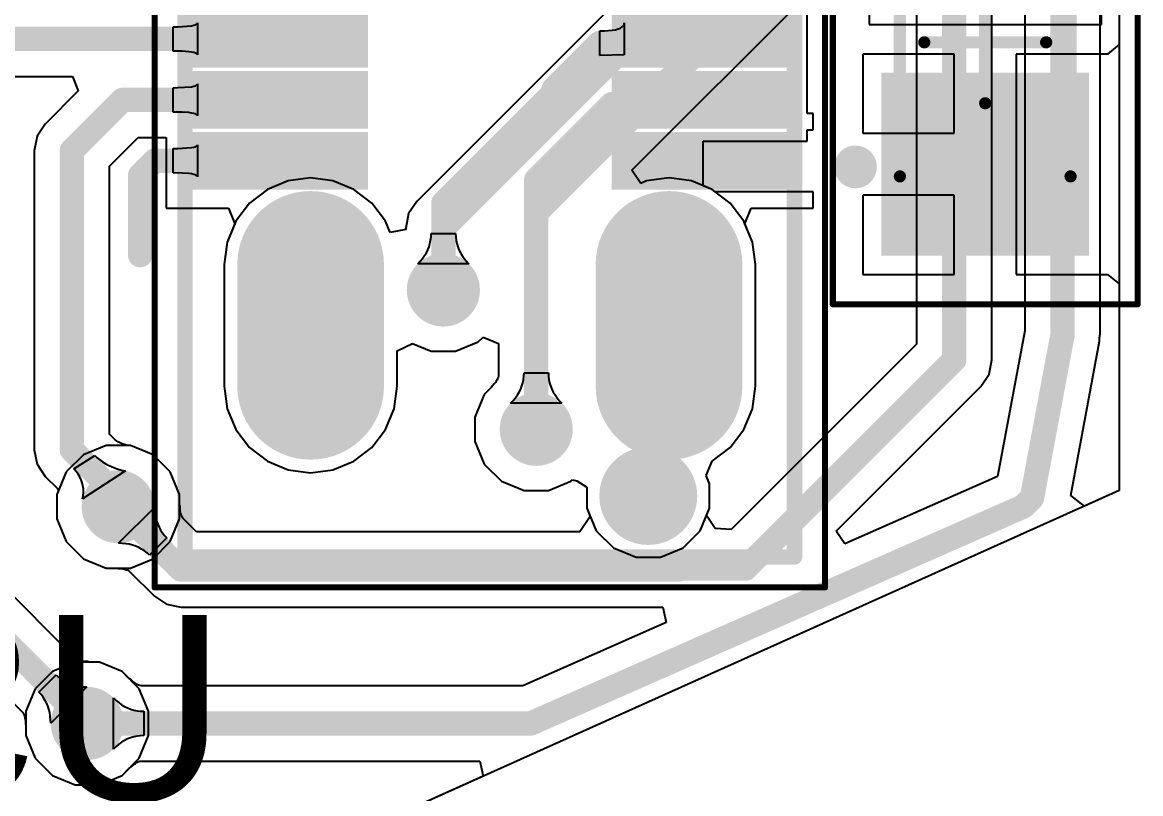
# Model space of a CAD drawing. Header units: millimetres. Extents: x 0 to 168, y 0 to 109.
# Drawn here: x 153.39 to 162.56, y 64.32 to 70.65 of the extents above; entities that cross this region are included whole.
import ezdxf

# ---------------------------------------------------------------- set-up
doc = ezdxf.new("R2010")
doc.units = ezdxf.units.MM
for name, color, linetype in [('BottomLayer', 5, 'Continuous'), ('BottomOverlay', 54, 'Continuous'), ('BottomPaste', 16, 'Continuous'), ('BottomSolder', 6, 'Continuous'), ('Mechanical13', 56, 'Continuous'), ('Mechanical15', 56, 'Continuous'), ('MultiLayer', 9, 'Continuous'), ('PadHoleLayer', 156, 'Continuous'), ('TopLayer', 1, 'Continuous'), ('TopSolder', 216, 'Continuous'), ('ViaHoleLayer', 16, 'Continuous')]:
    doc.layers.add(name, color=color, linetype=linetype)
doc.styles.add('Arial', font='arial.ttf', dxfattribs={"height": 0.2})

# ---------------------------------------------------------------- blocks, each defined once
blk = doc.blocks.new('RES0805_B_12')
at = {"layer": 'BottomLayer'}
for points in [[(-0.35, 0.75), (-0.35, -0.75), (-1.65, -0.75), (-1.65, 0.75)], [(1.65, 0.75), (1.65, -0.75), (0.35, -0.75), (0.35, 0.75)]]:
    blk.add_hatch(color=5, dxfattribs=at).paths.add_polyline_path(points)
at = {"layer": 'BottomPaste'}
for points in [[(-0.35, 0.75), (-0.35, -0.75), (-1.65, -0.75), (-1.65, 0.75)], [(1.65, 0.75), (1.65, -0.75), (0.35, -0.75), (0.35, 0.75)]]:
    blk.add_hatch(color=16, dxfattribs=at).paths.add_polyline_path(points)
at = {"layer": 'BottomSolder'}
for points in [[(-0.2484, 0.8516), (-0.2484, -0.8516), (-1.7516, -0.8516), (-1.7516, 0.8516)], [(1.7516, 0.8516), (1.7516, -0.8516), (0.2484, -0.8516), (0.2484, 0.8516)]]:
    blk.add_hatch(color=6, dxfattribs=at).paths.add_polyline_path(points)
at = {"layer": 'Mechanical13', "const_width": 0.1}
for points in [[(-1.1, -0.7), (-1.1, 0.7)], [(1.1, 0.7), (-1.1, 0.7)], [(1.1, -0.7), (1.1, 0.7)], [(1.1, -0.7), (-1.1, -0.7)]]:
    blk.add_lwpolyline(points, dxfattribs=at)
at = {"layer": 'Mechanical13', "const_width": 0.05}
for points in [[(-1.125, 0.7, 1), (-1.075, 0.7, 1)], [(-1.125, 0.7, 1), (-1.075, 0.7, 1)], [(1.075, 0.7, 1), (1.125, 0.7, 1)], [(1.075, 0.7, 1), (1.125, 0.7, 1)], [(-1.125, -0.7, 1), (-1.075, -0.7, 1)], [(-1.125, -0.7, 1), (-1.075, -0.7, 1)], [(1.075, -0.7, 1), (1.125, -0.7, 1)], [(1.075, -0.7, 1), (1.125, -0.7, 1)]]:
    blk.add_lwpolyline(points, format="xyb", close=True, dxfattribs=at)
at = {"layer": 'Mechanical15'}
for points, const_width in [([(-2.15, -1.25), (-2.15, 1.25)], 0.05), ([(2.15, 1.25), (-2.15, 1.25)], 0.05), ([(2.15, -1.25), (2.15, 1.25)], 0.05), ([(0, -0.5), (0, 0.5)], 0.1), ([(0.5, 0), (-0.5, 0)], 0.1), ([(2.15, -1.25), (-2.15, -1.25)], 0.05)]:
    blk.add_lwpolyline(points, dxfattribs=dict(at, const_width=const_width))
for points, const_width in [([(-2.1625, 1.25, 1), (-2.1375, 1.25, 1)], 0.025), ([(-2.1625, 1.25, 1), (-2.1375, 1.25, 1)], 0.025), ([(2.1375, 1.25, 1), (2.1625, 1.25, 1)], 0.025), ([(2.1375, 1.25, 1), (2.1625, 1.25, 1)], 0.025), ([(-0.025, 0.5, 1), (0.025, 0.5, 1)], 0.05), ([(-0.525, 0, 1), (-0.475, 0, 1)], 0.05), ([(0.475, 0, 1), (0.525, 0, 1)], 0.05), ([(-0.025, -0.5, 1), (0.025, -0.5, 1)], 0.05), ([(-2.1625, -1.25, 1), (-2.1375, -1.25, 1)], 0.025), ([(-2.1625, -1.25, 1), (-2.1375, -1.25, 1)], 0.025), ([(2.1375, -1.25, 1), (2.1625, -1.25, 1)], 0.025), ([(2.1375, -1.25, 1), (2.1625, -1.25, 1)], 0.025)]:
    blk.add_lwpolyline(points, format="xyb", close=True, dxfattribs=dict(at, const_width=const_width))
blk = doc.blocks.new('JAE_DX07S024WJ3R400_B_15')
at = {"layer": 'BottomLayer'}
for points in [[(-2.615, 2.4), (-2.615, 1.1), (-2.885, 1.1), (-2.885, 2.4)], [(-2.115, 2.4), (-2.115, 1.1), (-2.385, 1.1), (-2.385, 2.4)], [(-1.615, 2.4), (-1.615, 1.1), (-1.885, 1.1), (-1.885, 2.4)], [(-2.615, -1.1), (-2.615, -2.4), (-2.885, -2.4), (-2.885, -1.1)], [(-2.115, -1.1), (-2.115, -2.4), (-2.385, -2.4), (-2.385, -1.1)], [(-1.615, -1.1), (-1.615, -2.4), (-1.885, -2.4), (-1.885, -1.1)]]:
    blk.add_hatch(color=5, dxfattribs=at).paths.add_polyline_path(points)
h = blk.add_hatch(color=5, dxfattribs=at)
edge = h.paths.add_edge_path()
edge.add_arc((-4.6, 1.47), 0.5, 90, 270)
edge.add_line((-4.6, 0.97), (-3.6, 0.97))
edge.add_arc((-3.6, 1.47), 0.5, 270, 450)
edge.add_line((-3.6, 1.97), (-4.6, 1.97))
h = blk.add_hatch(color=5, dxfattribs=at)
edge = h.paths.add_edge_path()
edge.add_arc((-5.5, -1.3), 0.3, 0, 360)
h = blk.add_hatch(color=5, dxfattribs=at)
edge = h.paths.add_edge_path()
edge.add_arc((-4.6, -1.47), 0.5, 90, 270)
edge.add_line((-4.6, -1.97), (-3.6, -1.97))
edge.add_arc((-3.6, -1.47), 0.5, 270, 450)
edge.add_line((-3.6, -0.97), (-4.6, -0.97))
at = {"layer": 'BottomPaste'}
for points in [[(-2.615, 2.4), (-2.615, 1.1), (-2.885, 1.1), (-2.885, 2.4)], [(-2.115, 2.4), (-2.115, 1.1), (-2.385, 1.1), (-2.385, 2.4)], [(-1.615, 2.4), (-1.615, 1.1), (-1.885, 1.1), (-1.885, 2.4)], [(-2.615, -1.1), (-2.615, -2.4), (-2.885, -2.4), (-2.885, -1.1)], [(-2.115, -1.1), (-2.115, -2.4), (-2.385, -2.4), (-2.385, -1.1)], [(-1.615, -1.1), (-1.615, -2.4), (-1.885, -2.4), (-1.885, -1.1)]]:
    blk.add_hatch(color=16, dxfattribs=at).paths.add_polyline_path(points)
at = {"layer": 'BottomSolder'}
for points in [[(-2.5134, 2.5016), (-2.5134, 0.9984), (-2.9866, 0.9984), (-2.9866, 2.5016)], [(-2.0134, 2.5016), (-2.0134, 0.9984), (-2.4866, 0.9984), (-2.4866, 2.5016)], [(-1.5134, 2.5016), (-1.5134, 0.9984), (-1.9866, 0.9984), (-1.9866, 2.5016)], [(-2.5134, -0.9984), (-2.5134, -2.5016), (-2.9866, -2.5016), (-2.9866, -0.9984)], [(-2.0134, -0.9984), (-2.0134, -2.5016), (-2.4866, -2.5016), (-2.4866, -0.9984)], [(-1.5134, -0.9984), (-1.5134, -2.5016), (-1.9866, -2.5016), (-1.9866, -0.9984)]]:
    blk.add_hatch(color=6, dxfattribs=at).paths.add_polyline_path(points)
h = blk.add_hatch(color=6, dxfattribs=at)
edge = h.paths.add_edge_path()
edge.add_arc((-4.6, 1.47), 0.6016, 90, 270)
edge.add_line((-4.6, 0.8684), (-3.6, 0.8684))
edge.add_arc((-3.6, 1.47), 0.6016, 270, 450)
edge.add_line((-3.6, 2.0716), (-4.6, 2.0716))
h = blk.add_hatch(color=6, dxfattribs=at)
edge = h.paths.add_edge_path()
edge.add_arc((-5.5, -1.3), 0.4016, 0, 360)
h = blk.add_hatch(color=6, dxfattribs=at)
edge = h.paths.add_edge_path()
edge.add_arc((-4.6, -1.47), 0.6016, 90, 270)
edge.add_line((-4.6, -2.0716), (-3.6, -2.0716))
edge.add_arc((-3.6, -1.47), 0.6016, 270, 450)
edge.add_line((-3.6, -0.8684), (-4.6, -0.8684))
at = {"layer": 'MultiLayer'}
h = blk.add_hatch(color=9, dxfattribs=at)
edge = h.paths.add_edge_path()
edge.add_arc((-4.6, 1.47), 0.5, 90, 270)
edge.add_line((-4.6, 0.97), (-3.6, 0.97))
edge.add_arc((-3.6, 1.47), 0.5, 270, 450)
edge.add_line((-3.6, 1.97), (-4.6, 1.97))
h = blk.add_hatch(color=9, dxfattribs=at)
edge = h.paths.add_edge_path()
edge.add_arc((-5.5, -1.3), 0.3, 0, 360)
h = blk.add_hatch(color=9, dxfattribs=at)
edge = h.paths.add_edge_path()
edge.add_arc((-4.6, -1.47), 0.5, 90, 270)
edge.add_line((-4.6, -1.97), (-3.6, -1.97))
edge.add_arc((-3.6, -1.47), 0.5, 270, 450)
edge.add_line((-3.6, -0.97), (-4.6, -0.97))
at = {"layer": 'PadHoleLayer'}
h = blk.add_hatch(color=156, dxfattribs=at)
edge = h.paths.add_edge_path()
edge.add_arc((-4.35, 1.47), 0.4, 90, 270)
edge.add_line((-4.35, 1.07), (-3.85, 1.07))
edge.add_arc((-3.85, 1.47), 0.4, 270, 450)
edge.add_line((-3.85, 1.87), (-4.35, 1.87))
h = blk.add_hatch(color=156, dxfattribs=at)
edge = h.paths.add_edge_path()
edge.add_arc((-5.5, -1.3), 0.3, 0, 360)
h = blk.add_hatch(color=156, dxfattribs=at)
edge = h.paths.add_edge_path()
edge.add_arc((-4.35, -1.47), 0.4, 90, 270)
edge.add_line((-4.35, -1.87), (-3.85, -1.87))
edge.add_arc((-3.85, -1.47), 0.4, 270, 450)
edge.add_line((-3.85, -1.07), (-4.35, -1.07))
at = {"layer": 'TopLayer'}
h = blk.add_hatch(color=1, dxfattribs=at)
edge = h.paths.add_edge_path()
edge.add_arc((-4.6, 1.47), 0.5, 90, 270)
edge.add_line((-4.6, 0.97), (-3.6, 0.97))
edge.add_arc((-3.6, 1.47), 0.5, 270, 450)
edge.add_line((-3.6, 1.97), (-4.6, 1.97))
h = blk.add_hatch(color=1, dxfattribs=at)
edge = h.paths.add_edge_path()
edge.add_arc((-5.5, -1.3), 0.3, 0, 360)
h = blk.add_hatch(color=1, dxfattribs=at)
edge = h.paths.add_edge_path()
edge.add_arc((-4.6, -1.47), 0.5, 90, 270)
edge.add_line((-4.6, -1.97), (-3.6, -1.97))
edge.add_arc((-3.6, -1.47), 0.5, 270, 450)
edge.add_line((-3.6, -0.97), (-4.6, -0.97))
at = {"layer": 'TopSolder'}
h = blk.add_hatch(color=216, dxfattribs=at)
edge = h.paths.add_edge_path()
edge.add_arc((-4.6, 1.47), 0.6016, 90, 270)
edge.add_line((-4.6, 0.8684), (-3.6, 0.8684))
edge.add_arc((-3.6, 1.47), 0.6016, 270, 450)
edge.add_line((-3.6, 2.0716), (-4.6, 2.0716))
h = blk.add_hatch(color=216, dxfattribs=at)
edge = h.paths.add_edge_path()
edge.add_arc((-5.5, -1.3), 0.4016, 0, 360)
h = blk.add_hatch(color=216, dxfattribs=at)
edge = h.paths.add_edge_path()
edge.add_arc((-4.6, -1.47), 0.6016, 90, 270)
edge.add_line((-4.6, -2.0716), (-3.6, -2.0716))
edge.add_arc((-3.6, -1.47), 0.6016, 270, 450)
edge.add_line((-3.6, -0.8684), (-4.6, -0.8684))
at = {"layer": 'BottomOverlay', "const_width": 0.127}
for points in [[(-6, 2.5), (-3.2, 2.5)], [(-6, 2.5), (-6, -2.5)], [(-6, -2.5), (-3.2, -2.5)]]:
    blk.add_lwpolyline(points, dxfattribs=at)
at = {"layer": 'BottomOverlay'}
for points, const_width in [([(-6.0318, 2.5, 1), (-5.9683, 2.5, 1)], 0.0635), ([(-6.0318, 2.5, 1), (-5.9683, 2.5, 1)], 0.0635), ([(-3.2318, 2.5, 1), (-3.1683, 2.5, 1)], 0.0635), ([(-6.0318, -2.5, 1), (-5.9683, -2.5, 1)], 0.0635), ([(-6.0318, -2.5, 1), (-5.9683, -2.5, 1)], 0.0635), ([(-3.2318, -2.5, 1), (-3.1683, -2.5, 1)], 0.0635), ([(-2.75, -3, 1), (-2.85, -3, 1)], 0.25), ([(-2.9125, -3, 1), (-2.7875, -3, 1)], 0.125), ([(-2.8125, -3, 1), (-2.6875, -3, 1)], 0.125)]:
    blk.add_lwpolyline(points, format="xyb", close=True, dxfattribs=dict(at, const_width=const_width))
at = {"layer": 'Mechanical13', "const_width": 0.127}
for points in [[(-6, 2.5), (-6, -2.5)], [(-6, 2.5), (6, 2.5)], [(-6, -2.5), (6, -2.5)]]:
    blk.add_lwpolyline(points, dxfattribs=at)
at = {"layer": 'Mechanical13'}
for points, const_width in [([(-6.0318, 2.5, 1), (-5.9683, 2.5, 1)], 0.0635), ([(-6.0318, 2.5, 1), (-5.9683, 2.5, 1)], 0.0635), ([(-6.0318, -2.5, 1), (-5.9683, -2.5, 1)], 0.0635), ([(-6.0318, -2.5, 1), (-5.9683, -2.5, 1)], 0.0635), ([(-2.75, -3, 1), (-2.85, -3, 1)], 0.25), ([(-2.9125, -3, 1), (-2.7875, -3, 1)], 0.125), ([(-2.8125, -3, 1), (-2.6875, -3, 1)], 0.125)]:
    blk.add_lwpolyline(points, format="xyb", close=True, dxfattribs=dict(at, const_width=const_width))
at = {"layer": 'Mechanical15', "const_width": 0.05}
for points in [[(-6.25, 2.75), (-6.25, -2.75)], [(-6.25, 2.75), (6.25, 2.75)], [(-6.25, -2.75), (6.25, -2.75)]]:
    blk.add_lwpolyline(points, dxfattribs=at)
at = {"layer": 'Mechanical15', "const_width": 0.025}
for points in [[(-6.2625, 2.75, 1), (-6.2375, 2.75, 1)], [(-6.2625, 2.75, 1), (-6.2375, 2.75, 1)], [(-6.2625, -2.75, 1), (-6.2375, -2.75, 1)], [(-6.2625, -2.75, 1), (-6.2375, -2.75, 1)]]:
    blk.add_lwpolyline(points, format="xyb", close=True, dxfattribs=at)

msp = doc.modelspace()

# ---------------------------------------------------------------- hatches: boundary and pattern name
at = {"layer": 'BottomLayer'}
h = msp.add_hatch(color=5, dxfattribs=at)
edge = h.paths.add_edge_path()
edge.add_arc((156.845, 68.453), 0.3, 0, 360)
h = msp.add_hatch(color=5, dxfattribs=at)
edge = h.paths.add_edge_path()
edge.add_arc((157.607, 67.31), 0.3, 0, 360)
h = msp.add_hatch(color=5, dxfattribs=at)
edge = h.paths.add_edge_path()
edge.add_arc((154.178, 66.675), 0.3, 0, 360)
h = msp.add_hatch(color=5, dxfattribs=at)
edge = h.paths.add_edge_path()
edge.add_arc((153.924, 64.897), 0.3, 0, 360)
at = {"layer": 'TopLayer'}
h = msp.add_hatch(color=1, dxfattribs=at)
edge = h.paths.add_edge_path()
edge.add_arc((156.845, 68.453), 0.3, 0, 360)
h = msp.add_hatch(color=1, dxfattribs=at)
edge = h.paths.add_edge_path()
edge.add_arc((157.607, 67.31), 0.3, 0, 360)
h = msp.add_hatch(color=1, dxfattribs=at)
edge = h.paths.add_edge_path()
edge.add_arc((154.178, 66.675), 0.3, 0, 360)
h = msp.add_hatch(color=1, dxfattribs=at)
edge = h.paths.add_edge_path()
edge.add_arc((153.924, 64.897), 0.3, 0, 360)
at = {"layer": 'ViaHoleLayer'}
h = msp.add_hatch(color=16, dxfattribs=at)
edge = h.paths.add_edge_path()
edge.add_arc((156.845, 68.453), 0.15, 0, 360)
h = msp.add_hatch(color=16, dxfattribs=at)
edge = h.paths.add_edge_path()
edge.add_arc((157.607, 67.31), 0.15, 0, 360)
h = msp.add_hatch(color=16, dxfattribs=at)
edge = h.paths.add_edge_path()
edge.add_arc((154.178, 66.675), 0.15, 0, 360)
h = msp.add_hatch(color=16, dxfattribs=at)
edge = h.paths.add_edge_path()
edge.add_arc((153.924, 64.897), 0.15, 0, 360)

# ---------------------------------------------------------------- linework, layer by layer
at = {"layer": 'BottomLayer'}
for p, q in [((162.3891, 76.0569), (162.3891, 70.466)), ((162.2432, 70.6318), (162.2432, 72.3382)), ((159.8292, 69.902), (159.8292, 71.2039)), ((160.3368, 71.2039), (160.3368, 70.6318)), ((154.821, 70.6335), (154.8271, 70.6389)), ((154.8271, 70.6389), (154.8291, 70.645)), ((154.8291, 70.645), (154.8291, 70.3811)), ((158.327, 70.6322), (158.329, 70.645)), ((158.329, 70.645), (158.329, 70.3811)), ((154.6291, 70.613), (154.6671, 70.6133)), ((154.6291, 70.413), (154.6291, 70.613)), ((154.6671, 70.6133), (154.7791, 70.621)), ((154.7791, 70.621), (154.7971, 70.6245)), ((154.7971, 70.6245), (154.811, 70.6287)), ((154.811, 70.6287), (154.821, 70.6335)), ((158.129, 70.578), (158.167, 70.5787)), ((158.129, 70.378), (158.129, 70.578)), ((158.167, 70.5787), (158.231, 70.584)), ((158.231, 70.584), (158.257, 70.5887)), ((158.257, 70.5887), (158.279, 70.5947)), ((158.279, 70.5947), (158.297, 70.6021)), ((158.297, 70.6021), (158.311, 70.6108)), ((158.311, 70.6108), (158.321, 70.6208)), ((158.321, 70.6208), (158.327, 70.6322)), ((160.3368, 70.6318), (162.2432, 70.6318)), ((162.3891, 70.466), (162.294, 70.389)), ((154.701, 70.4117), (154.6291, 70.413)), ((154.7571, 70.4079), (154.701, 70.4117)), ((154.7791, 70.405), (154.7571, 70.4079)), ((154.7971, 70.4015), (154.7791, 70.405)), ((154.811, 70.3973), (154.7971, 70.4015)), ((154.821, 70.3926), (154.811, 70.3973)), ((154.8271, 70.3871), (154.821, 70.3926)), ((154.8291, 70.3811), (154.8271, 70.3871)), ((158.329, 70.3811), (158.129, 70.378)), ((161.036, 70.389), (160.286, 70.389)), ((160.286, 70.389), (160.286, 69.739)), ((161.036, 69.739), (161.036, 70.389)), ((162.2621, 70.389), (161.544, 70.389)), ((161.544, 70.389), (161.544, 69.485)), ((162.294, 70.389), (162.2621, 70.389)), ((153.0946, 70.2039), (153.8017, 70.2039)), ((153.8017, 70.2039), (153.8503, 70.0865)), ((154.6291, 70.113), (154.6671, 70.1133)), ((154.6291, 69.913), (154.6291, 70.113)), ((154.6671, 70.1133), (154.7791, 70.121)), ((154.7791, 70.121), (154.7971, 70.1245)), ((154.7971, 70.1245), (154.811, 70.1287)), ((154.811, 70.1287), (154.821, 70.1334)), ((154.821, 70.1334), (154.8271, 70.1389)), ((154.8271, 70.1389), (154.8291, 70.1449)), ((154.8291, 70.1449), (154.8291, 69.881)), ((153.8503, 70.0865), (153.5784, 69.8146)), ((154.701, 69.9117), (154.6291, 69.913)), ((154.7571, 69.9079), (154.701, 69.9117)), ((154.7791, 69.905), (154.7571, 69.9079)), ((154.7971, 69.9015), (154.7791, 69.905)), ((153.5784, 69.8146), (153.5114, 69.7143)), ((154.811, 69.8973), (154.7971, 69.9015)), ((154.821, 69.8926), (154.811, 69.8973)), ((154.8271, 69.8871), (154.821, 69.8926)), ((154.8291, 69.881), (154.8271, 69.8871)), ((159.88, 69.902), (159.8292, 69.902)), ((159.88, 69.767), (159.88, 69.902)), ((159.8292, 69.6748), (159.8292, 69.767)), ((159.8292, 69.767), (159.88, 69.767)), ((160.286, 69.739), (161.036, 69.739)), ((153.5114, 69.7143), (153.4879, 69.596)), ((154.1061, 69.468), (154.342, 69.7039)), ((154.342, 69.7039), (154.572, 69.7039)), ((154.572, 69.7039), (154.572, 69.124)), ((154.7971, 69.6245), (154.811, 69.6287)), ((154.811, 69.6287), (154.821, 69.6334)), ((154.821, 69.6334), (154.8271, 69.6389)), ((154.8271, 69.6389), (154.8291, 69.645)), ((154.8291, 69.645), (154.8291, 69.381)), ((158.976, 69.3082), (158.976, 69.6748)), ((158.976, 69.6748), (159.8292, 69.6748)), ((153.4879, 69.596), (153.4879, 67.1425)), ((154.6291, 69.613), (154.6671, 69.6133)), ((154.6291, 69.413), (154.6291, 69.613)), ((154.6671, 69.6133), (154.7791, 69.621)), ((154.7791, 69.621), (154.7971, 69.6245)), ((154.1061, 67.2706), (154.1061, 69.468)), ((161.544, 69.485), (161.544, 68.581)), ((154.701, 69.4117), (154.6291, 69.413)), ((154.7571, 69.4079), (154.701, 69.4117)), ((154.7791, 69.405), (154.7571, 69.4079)), ((154.7971, 69.4015), (154.7791, 69.405)), ((154.811, 69.3973), (154.7971, 69.4015)), ((154.821, 69.3926), (154.811, 69.3973)), ((154.8271, 69.3871), (154.821, 69.3926)), ((154.8291, 69.381), (154.8271, 69.3871)), ((159.0507, 69.2773), (158.976, 69.3082)), ((159.0745, 69.259), (159.0507, 69.2773)), ((159.88, 69.259), (159.0745, 69.259)), ((159.88, 69.124), (159.88, 69.259)), ((161.036, 69.231), (160.286, 69.231)), ((160.286, 69.231), (160.286, 68.581)), ((161.036, 68.581), (161.036, 69.231)), ((154.572, 69.124), (155.0822, 69.124)), ((155.0822, 69.124), (155.1332, 68.997)), ((159.3188, 68.997), (159.3698, 69.124)), ((159.3698, 69.124), (159.88, 69.124)), ((155.1332, 68.997), (155.0709, 68.8466)), ((159.3811, 68.8466), (159.3188, 68.997)), ((156.7439, 68.888), (156.745, 68.9158)), ((156.745, 68.9158), (156.945, 68.9158)), ((156.945, 68.9158), (156.9461, 68.888)), ((155.0709, 68.8466), (155.0467, 68.663)), ((156.7175, 68.7833), (156.7274, 68.8085)), ((156.7274, 68.8085), (156.7351, 68.8343)), ((156.7351, 68.8343), (156.7406, 68.8608)), ((156.7406, 68.8608), (156.7439, 68.888)), ((156.9461, 68.888), (156.9494, 68.8608)), ((156.9494, 68.8608), (156.9549, 68.8343)), ((156.9549, 68.8343), (156.9626, 68.8085)), ((156.9626, 68.8085), (156.9725, 68.7833)), ((159.4053, 68.663), (159.3811, 68.8466)), ((156.6559, 68.6891), (156.6746, 68.7117)), ((156.6746, 68.7117), (156.6911, 68.7349)), ((156.6911, 68.7349), (156.7054, 68.7588)), ((156.7054, 68.7588), (156.7175, 68.7833)), ((156.9725, 68.7833), (156.9846, 68.7588)), ((156.9846, 68.7588), (156.9989, 68.7349)), ((156.9989, 68.7349), (157.0154, 68.7117)), ((157.0154, 68.7117), (157.0341, 68.6891)), ((155.0467, 68.663), (155.0467, 67.663)), ((156.635, 68.6672), (156.6559, 68.6891)), ((157.055, 68.6672), (156.635, 68.6672)), ((157.0341, 68.6891), (157.055, 68.6672)), ((159.4053, 67.663), (159.4053, 68.663)), ((160.286, 68.581), (161.036, 68.581)), ((161.544, 68.581), (162.2621, 68.581)), ((162.2621, 68.581), (162.294, 68.581)), ((162.294, 68.581), (162.3891, 68.504)), ((162.3891, 68.504), (162.3891, 66.807)), ((156.4653, 67.9552), (156.5923, 68.013)), ((156.5923, 68.013), (156.7449, 67.9498)), ((156.9451, 67.9498), (157.13, 68.0264)), ((157.13, 68.0264), (157.1709, 68.0672)), ((157.1709, 68.0672), (157.2979, 68.0146)), ((157.2979, 68.0146), (157.2979, 67.7509)), ((156.4653, 67.663), (156.4653, 67.9552)), ((156.7449, 67.9498), (156.9451, 67.9498)), ((157.2795, 67.7053), (157.2722, 67.695)), ((157.2853, 67.715), (157.2795, 67.7053)), ((157.2899, 67.7242), (157.2853, 67.715)), ((157.2934, 67.7331), (157.2899, 67.7242)), ((157.296, 67.7421), (157.2934, 67.7331)), ((157.2979, 67.7509), (157.296, 67.7421)), ((157.4971, 67.6913), (157.5026, 67.7178)), ((157.5026, 67.7178), (157.5059, 67.745)), ((157.5059, 67.745), (157.507, 67.7728)), ((157.507, 67.7728), (157.707, 67.7728)), ((157.707, 67.7728), (157.7081, 67.745)), ((157.7081, 67.745), (157.7114, 67.7178)), ((157.7114, 67.7178), (157.7169, 67.6913)), ((155.0467, 67.663), (155.0709, 67.4794)), ((156.4411, 67.4794), (156.4653, 67.663)), ((157.2375, 67.6521), (157.1804, 67.595)), ((157.2471, 67.6673), (157.2375, 67.6521)), ((157.263, 67.684), (157.2471, 67.6673)), ((157.2722, 67.695), (157.263, 67.684)), ((157.4531, 67.5919), (157.4674, 67.6158)), ((157.4674, 67.6158), (157.4795, 67.6403)), ((157.4795, 67.6403), (157.4894, 67.6655)), ((157.4894, 67.6655), (157.4971, 67.6913)), ((157.7169, 67.6913), (157.7246, 67.6655)), ((157.7246, 67.6655), (157.7345, 67.6403)), ((157.7345, 67.6403), (157.7466, 67.6158)), ((157.7466, 67.6158), (157.7609, 67.5919)), ((159.3811, 67.4794), (159.4053, 67.663)), ((157.1804, 67.595), (157.1038, 67.4101)), ((157.397, 67.5242), (157.4179, 67.5461)), ((157.817, 67.5242), (157.397, 67.5242)), ((157.4179, 67.5461), (157.4366, 67.5687)), ((157.4366, 67.5687), (157.4531, 67.5919)), ((157.7609, 67.5919), (157.7774, 67.5687)), ((157.7774, 67.5687), (157.7961, 67.5461)), ((157.7961, 67.5461), (157.817, 67.5242)), ((155.0709, 67.4794), (155.1418, 67.3084)), ((156.3702, 67.3084), (156.4411, 67.4794)), ((159.3102, 67.3084), (159.3811, 67.4794)), ((157.1038, 67.4101), (157.1038, 67.2099)), ((154.1529, 67.2238), (154.1061, 67.2706)), ((155.1418, 67.3084), (155.2545, 67.1615)), ((156.2575, 67.1615), (156.3702, 67.3084)), ((159.1975, 67.1615), (159.3102, 67.3084)), ((154.1637, 67.2161), (154.1529, 67.2238)), ((154.1758, 67.2085), (154.1637, 67.2161)), ((154.1891, 67.2013), (154.1758, 67.2085)), ((154.2036, 67.1945), (154.1891, 67.2013)), ((154.2195, 67.1882), (154.2036, 67.1945)), ((154.237, 67.1824), (154.2195, 67.1882)), ((154.2522, 67.1782), (154.237, 67.1824)), ((154.2781, 67.1782), (154.2522, 67.1782)), ((154.463, 67.1016), (154.2781, 67.1782)), ((155.2545, 67.1615), (155.4014, 67.0488)), ((156.1106, 67.0488), (156.2575, 67.1615)), ((157.1038, 67.2099), (157.1804, 67.025)), ((159.0506, 67.0488), (159.1975, 67.1615)), ((153.4879, 67.1425), (153.5114, 67.0242)), ((153.8129, 66.9852), (153.9858, 67.0952)), ((153.9858, 67.0952), (154.0054, 67.0768)), ((154.0054, 67.0768), (154.0262, 67.0597)), ((154.0262, 67.0597), (154.0483, 67.0439)), ((154.6046, 66.96), (154.463, 67.1016)), ((153.5114, 67.0242), (153.5784, 66.9239)), ((153.8322, 66.9641), (153.8129, 66.9852)), ((154.2362, 66.9693), (153.8849, 66.7391)), ((154.0483, 67.0439), (154.0715, 67.0294)), ((154.0715, 67.0294), (154.096, 67.0161)), ((154.096, 67.0161), (154.1216, 67.0042)), ((154.1216, 67.0042), (154.1485, 66.9935)), ((154.1485, 66.9935), (154.1765, 66.9842)), ((154.1765, 66.9842), (154.2058, 66.9761)), ((154.2058, 66.9761), (154.2362, 66.9693)), ((155.4014, 67.0488), (155.5724, 66.9779)), ((155.5724, 66.9779), (155.756, 66.9537)), ((155.756, 66.9537), (155.9396, 66.9779)), ((155.9396, 66.9779), (156.1106, 67.0488)), ((157.1804, 67.025), (157.322, 66.8834)), ((159.0011, 66.931), (159.0497, 67.0484)), ((159.0497, 67.0484), (159.0506, 67.0488)), ((153.5784, 66.9239), (153.6784, 66.8239)), ((153.8488, 66.9423), (153.8322, 66.9641)), ((153.8628, 66.9197), (153.8488, 66.9423)), ((153.874, 66.8962), (153.8628, 66.9197)), ((153.8826, 66.872), (153.874, 66.8962)), ((154.6812, 66.7751), (154.6046, 66.96)), ((157.322, 66.8834), (157.5069, 66.8068)), ((157.7071, 66.8068), (157.892, 66.8834)), ((157.892, 66.8834), (157.9055, 66.8968)), ((157.9055, 66.8968), (157.9402, 66.8868)), ((157.9402, 66.8868), (158.0228, 66.8346)), ((159.0292, 66.8631), (159.0011, 66.931)), ((153.6845, 66.7985), (153.6748, 66.7751)), ((153.6784, 66.8239), (153.6807, 66.8203)), ((153.6807, 66.8203), (153.6824, 66.8167)), ((153.6824, 66.8167), (153.6834, 66.8138)), ((153.6834, 66.8138), (153.6841, 66.8107)), ((153.6841, 66.8107), (153.6846, 66.8067)), ((153.6847, 66.8012), (153.6845, 66.7985)), ((153.6846, 66.8067), (153.6847, 66.8012)), ((153.8884, 66.847), (153.8826, 66.872)), ((153.8916, 66.8212), (153.8884, 66.847)), ((153.8898, 66.7673), (153.892, 66.7947)), ((153.892, 66.7947), (153.8916, 66.8212)), ((162.3891, 66.807), (154.3825, 63.2119)), ((157.5069, 66.8068), (157.7071, 66.8068)), ((158.0228, 66.8346), (158.0228, 66.6629)), ((159.0292, 66.6629), (159.0292, 66.8631)), ((153.6748, 66.7751), (153.6748, 66.5749)), ((153.8849, 66.7391), (153.8898, 66.7673)), ((154.6812, 66.5749), (154.6812, 66.7751)), ((158.0228, 66.6629), (158.0994, 66.478)), ((158.9526, 66.478), (159.0292, 66.6629)), ((153.6748, 66.5749), (153.7514, 66.39)), ((154.6046, 66.39), (154.6812, 66.5749)), ((158.0994, 66.478), (158.241, 66.3364)), ((158.811, 66.3364), (158.9526, 66.478)), ((153.7514, 66.39), (153.893, 66.2484)), ((154.463, 66.2484), (154.6046, 66.39)), ((158.241, 66.3364), (158.4259, 66.2598)), ((158.6261, 66.2598), (158.811, 66.3364)), ((153.8309, 65.4273), (152.9631, 66.295)), ((153.893, 66.2484), (154.0779, 66.1718)), ((154.2781, 66.1718), (154.463, 66.2484)), ((158.4259, 66.2598), (158.6261, 66.2598)), ((154.0779, 66.1718), (154.2781, 66.1718)), ((152.4354, 65.9484), (153.3937, 64.9902)), ((153.8384, 65.4224), (153.8309, 65.4273)), ((153.8466, 65.4179), (153.8384, 65.4224)), ((153.8554, 65.4141), (153.8466, 65.4179)), ((153.8651, 65.4108), (153.8554, 65.4141)), ((153.876, 65.4081), (153.8651, 65.4108)), ((153.8885, 65.406), (153.876, 65.4081)), ((153.9028, 65.4046), (153.8885, 65.406)), ((153.9258, 65.4041), (153.9028, 65.4046)), ((153.9433, 65.4002), (153.9258, 65.4041)), ((154.0241, 65.4002), (153.9433, 65.4002)), ((154.209, 65.3236), (154.0241, 65.4002)), ((154.3506, 65.182), (154.209, 65.3236)), ((153.526, 65.1536), (153.6674, 65.295)), ((153.6674, 65.295), (153.6879, 65.2761)), ((153.6879, 65.2761), (153.7094, 65.2592)), ((153.7094, 65.2592), (153.7321, 65.2444)), ((153.7321, 65.2444), (153.7558, 65.2315)), ((153.7558, 65.2315), (153.7806, 65.2207)), ((153.5449, 65.1331), (153.526, 65.1536)), ((153.5618, 65.1116), (153.5449, 65.1331)), ((153.921, 65.197), (153.624, 64.9)), ((153.7806, 65.2207), (153.8065, 65.2119)), ((153.8065, 65.2119), (153.8335, 65.2052)), ((153.8335, 65.2052), (153.8616, 65.2004)), ((153.8616, 65.2004), (153.8907, 65.1977)), ((153.8907, 65.1977), (153.921, 65.197)), ((154.4272, 64.9971), (154.3506, 65.182)), ((153.5766, 65.0889), (153.5618, 65.1116)), ((153.5895, 65.0652), (153.5766, 65.0889)), ((153.6003, 65.0404), (153.5895, 65.0652)), ((153.3937, 64.9902), (153.3986, 64.9826)), ((153.3986, 64.9826), (153.4031, 64.9744)), ((153.4031, 64.9744), (153.4069, 64.9656)), ((153.4069, 64.9656), (153.4102, 64.9559)), ((153.4102, 64.9559), (153.4129, 64.945)), ((153.6091, 65.0145), (153.6003, 65.0404)), ((153.6158, 64.9875), (153.6091, 65.0145)), ((153.6206, 64.9594), (153.6158, 64.9875)), ((153.6233, 64.9303), (153.6206, 64.9594)), ((154.4272, 64.7969), (154.4272, 64.9971)), ((153.4129, 64.945), (153.415, 64.9325)), ((153.415, 64.9325), (153.4164, 64.9182)), ((153.4164, 64.9182), (153.4169, 64.8952)), ((153.4169, 64.8952), (153.4208, 64.8777)), ((153.4208, 64.8777), (153.4208, 64.7969)), ((153.624, 64.9), (153.6233, 64.9303)), ((153.4208, 64.7969), (153.4974, 64.612)), ((154.3506, 64.612), (154.4272, 64.7969)), ((153.4974, 64.612), (153.639, 64.4704)), ((154.209, 64.4704), (154.3506, 64.612)), ((153.639, 64.4704), (153.8239, 64.3938)), ((154.0241, 64.3938), (154.209, 64.4704)), ((153.8239, 64.3938), (154.0241, 64.3938))]:
    msp.add_line(p, q, dxfattribs=at)
at = {"layer": 'BottomLayer', "const_width": 0.2}
for points in [[(152.9665, 70.513), (155.476, 70.513)], [(157.7509, 70.104), (158.1249, 70.478)], [(158.1249, 70.478), (158.941, 70.478)], [(158.941, 70.478), (158.976, 70.513)], [(157.7509, 70.0719), (157.7509, 70.104)], [(153.797, 69.596), (154.214, 70.013)], [(154.214, 70.013), (155.476, 70.013)], [(156.845, 69.166), (157.7509, 70.0719)], [(158.941, 69.978), (158.976, 70.013)], [(157.607, 69.3578), (158.2272, 69.978)], [(158.2272, 69.978), (158.941, 69.978)], [(153.797, 67.1425), (153.797, 69.596)], [(154.3577, 69.3958), (154.4749, 69.513)], [(154.4749, 69.513), (155.476, 69.513)], [(154.3577, 68.7386), (154.3577, 69.3958)], [(157.607, 67.31), (157.607, 69.3578)], [(156.845, 68.453), (156.845, 69.166)], [(153.797, 67.1425), (154.178, 66.7615)], [(154.178, 66.675), (154.178, 66.7615)], [(152.654, 66.167), (153.924, 64.897)]]:
    msp.add_lwpolyline(points, dxfattribs=at)
at = {"layer": 'BottomLayer', "const_width": 0.1}
for points in [[(155.426, 70.513, 1), (155.526, 70.513, 1)], [(158.0749, 70.478, 1), (158.1749, 70.478, 1)], [(158.0749, 70.478, 1), (158.1749, 70.478, 1)], [(158.891, 70.478, 1), (158.991, 70.478, 1)], [(158.891, 70.478, 1), (158.991, 70.478, 1)], [(158.926, 70.513, 1), (159.026, 70.513, 1)], [(157.7009, 70.104, 1), (157.8009, 70.104, 1)], [(157.7009, 70.104, 1), (157.8009, 70.104, 1)], [(154.164, 70.013, 1), (154.264, 70.013, 1)], [(154.164, 70.013, 1), (154.264, 70.013, 1)], [(155.426, 70.013, 1), (155.526, 70.013, 1)], [(157.7009, 70.0719, 1), (157.8009, 70.0719, 1)], [(157.7009, 70.0719, 1), (157.8009, 70.0719, 1)], [(158.926, 70.013, 1), (159.026, 70.013, 1)], [(158.1772, 69.978, 1), (158.2772, 69.978, 1)], [(158.1772, 69.978, 1), (158.2772, 69.978, 1)], [(158.891, 69.978, 1), (158.991, 69.978, 1)], [(158.891, 69.978, 1), (158.991, 69.978, 1)], [(153.747, 69.596, 1), (153.847, 69.596, 1)], [(153.747, 69.596, 1), (153.847, 69.596, 1)], [(154.4249, 69.513, 1), (154.5249, 69.513, 1)], [(154.4249, 69.513, 1), (154.5249, 69.513, 1)], [(155.426, 69.513, 1), (155.526, 69.513, 1)], [(154.3077, 69.3958, 1), (154.4077, 69.3958, 1)], [(154.3077, 69.3958, 1), (154.4077, 69.3958, 1)], [(157.557, 69.3578, 1), (157.657, 69.3578, 1)], [(157.557, 69.3578, 1), (157.657, 69.3578, 1)], [(156.795, 69.166, 1), (156.895, 69.166, 1)], [(156.795, 69.166, 1), (156.895, 69.166, 1)], [(154.3077, 68.7386, 1), (154.4077, 68.7386, 1)], [(156.795, 68.453, 1), (156.895, 68.453, 1)], [(157.557, 67.31, 1), (157.657, 67.31, 1)], [(153.747, 67.1425, 1), (153.847, 67.1425, 1)], [(153.747, 67.1425, 1), (153.847, 67.1425, 1)], [(154.128, 66.7615, 1), (154.228, 66.7615, 1)], [(154.128, 66.7615, 1), (154.228, 66.7615, 1)], [(154.128, 66.675, 1), (154.228, 66.675, 1)], [(153.874, 64.897, 1), (153.974, 64.897, 1)]]:
    msp.add_lwpolyline(points, format="xyb", close=True, dxfattribs=at)
at = {"layer": 'TopLayer'}
for p, q in [((160.7269, 76.1401), (160.7269, 68.0083)), ((161.3451, 67.8802), (161.3451, 76.1401)), ((161.6159, 76.1401), (161.6159, 68.1181)), ((162.2341, 68.0893), (162.2341, 76.0833)), ((162.3891, 76.0569), (162.3891, 66.807)), ((158.3918, 69.4356), (160.2237, 71.2675)), ((158.5679, 71.121), (156.6264, 69.1796)), ((155.756, 69.3723), (155.5724, 69.3481)), ((155.9396, 69.3481), (155.756, 69.3723)), ((158.4637, 69.3279), (158.3918, 69.4356)), ((158.696, 69.3723), (158.5124, 69.3481)), ((158.8796, 69.3481), (158.696, 69.3723)), ((155.4014, 69.2772), (155.2545, 69.1645)), ((155.5724, 69.3481), (155.4014, 69.2772)), ((156.1106, 69.2772), (155.9396, 69.3481)), ((156.2575, 69.1645), (156.1106, 69.2772)), ((158.5124, 69.3481), (158.4637, 69.3279)), ((159.0506, 69.2772), (158.8796, 69.3481)), ((159.1975, 69.1645), (159.0506, 69.2772)), ((156.6264, 69.1796), (156.5594, 69.0793)), ((155.2545, 69.1645), (155.1418, 69.0176)), ((156.3702, 69.0176), (156.2575, 69.1645)), ((156.5594, 69.0793), (156.5359, 68.961)), ((159.3102, 69.0176), (159.1975, 69.1645)), ((155.1418, 69.0176), (155.0709, 68.8466)), ((156.4089, 68.9244), (156.3702, 69.0176)), ((159.3811, 68.8466), (159.3102, 69.0176)), ((156.5359, 68.9497), (156.4089, 68.9244)), ((156.5359, 68.961), (156.5359, 68.9497)), ((156.7439, 68.888), (156.745, 68.9158)), ((156.745, 68.9158), (156.945, 68.9158)), ((156.945, 68.9158), (156.9461, 68.888)), ((155.0709, 68.8466), (155.0467, 68.663)), ((156.7175, 68.7833), (156.7274, 68.8085)), ((156.7274, 68.8085), (156.7351, 68.8343)), ((156.7351, 68.8343), (156.7406, 68.8608)), ((156.7406, 68.8608), (156.7439, 68.888)), ((156.9461, 68.888), (156.9494, 68.8608)), ((156.9494, 68.8608), (156.9549, 68.8343)), ((156.9549, 68.8343), (156.9626, 68.8085)), ((156.9626, 68.8085), (156.9725, 68.7833)), ((159.4053, 68.663), (159.3811, 68.8466)), ((156.6559, 68.6891), (156.6746, 68.7117)), ((156.6746, 68.7117), (156.6911, 68.7349)), ((156.6911, 68.7349), (156.7054, 68.7588)), ((156.7054, 68.7588), (156.7175, 68.7833)), ((156.9725, 68.7833), (156.9846, 68.7588)), ((156.9846, 68.7588), (156.9989, 68.7349)), ((156.9989, 68.7349), (157.0154, 68.7117)), ((157.0154, 68.7117), (157.0341, 68.6891)), ((155.0467, 68.663), (155.0467, 67.663)), ((156.635, 68.6672), (156.6559, 68.6891)), ((157.055, 68.6672), (156.635, 68.6672)), ((157.0341, 68.6891), (157.055, 68.6672)), ((159.4053, 67.663), (159.4053, 68.663)), ((161.6159, 68.1181), (161.3917, 66.9216)), ((162.2285, 68.0612), (162.2341, 68.0893)), ((156.4653, 67.9552), (156.5923, 68.013)), ((156.5923, 68.013), (156.7449, 67.9498)), ((156.9451, 67.9498), (157.13, 68.0264)), ((157.13, 68.0264), (157.1709, 68.0672)), ((157.1709, 68.0672), (157.2979, 68.0146)), ((157.2979, 68.0146), (157.2979, 67.7509)), ((160.7269, 68.0083), (159.2066, 66.488)), ((161.9919, 66.7678), (162.2289, 68.0324)), ((162.2289, 68.0324), (162.2285, 68.0612)), ((156.4653, 67.663), (156.4653, 67.9552)), ((156.7449, 67.9498), (156.9451, 67.9498)), ((161.3216, 67.7619), (161.3451, 67.8802)), ((157.2795, 67.7053), (157.2722, 67.695)), ((157.2853, 67.715), (157.2795, 67.7053)), ((157.2899, 67.7242), (157.2853, 67.715)), ((157.2934, 67.7331), (157.2899, 67.7242)), ((157.296, 67.7421), (157.2934, 67.7331)), ((157.2979, 67.7509), (157.296, 67.7421)), ((157.4971, 67.6913), (157.5026, 67.7178)), ((157.5026, 67.7178), (157.5059, 67.745)), ((157.5059, 67.745), (157.507, 67.7728)), ((157.507, 67.7728), (157.707, 67.7728)), ((157.707, 67.7728), (157.7081, 67.745)), ((157.7081, 67.745), (157.7114, 67.7178)), ((157.7114, 67.7178), (157.7169, 67.6913)), ((161.2546, 67.6616), (161.3216, 67.7619)), ((155.0467, 67.663), (155.0709, 67.4794)), ((156.4411, 67.4794), (156.4653, 67.663)), ((157.2375, 67.6521), (157.1804, 67.595)), ((157.2471, 67.6673), (157.2375, 67.6521)), ((157.263, 67.684), (157.2471, 67.6673)), ((157.2722, 67.695), (157.263, 67.684)), ((157.4531, 67.5919), (157.4674, 67.6158)), ((157.4674, 67.6158), (157.4795, 67.6403)), ((157.4795, 67.6403), (157.4894, 67.6655)), ((157.4894, 67.6655), (157.4971, 67.6913)), ((157.7169, 67.6913), (157.7246, 67.6655)), ((157.7246, 67.6655), (157.7345, 67.6403)), ((157.7345, 67.6403), (157.7466, 67.6158)), ((157.7466, 67.6158), (157.7609, 67.5919)), ((159.3811, 67.4794), (159.4053, 67.663)), ((160.0678, 66.4748), (161.2546, 67.6616)), ((157.1804, 67.595), (157.1038, 67.4101)), ((157.397, 67.5242), (157.4179, 67.5461)), ((157.817, 67.5242), (157.397, 67.5242)), ((157.4179, 67.5461), (157.4366, 67.5687)), ((157.4366, 67.5687), (157.4531, 67.5919)), ((157.7609, 67.5919), (157.7774, 67.5687)), ((157.7774, 67.5687), (157.7961, 67.5461)), ((157.7961, 67.5461), (157.817, 67.5242)), ((155.0709, 67.4794), (155.1418, 67.3084)), ((156.3702, 67.3084), (156.4411, 67.4794)), ((159.3102, 67.3084), (159.3811, 67.4794)), ((157.1038, 67.4101), (157.1038, 67.2099)), ((155.1418, 67.3084), (155.2545, 67.1615)), ((156.2575, 67.1615), (156.3702, 67.3084)), ((159.1975, 67.1615), (159.3102, 67.3084)), ((154.0779, 67.1782), (153.893, 67.1016)), ((154.2781, 67.1782), (154.0779, 67.1782)), ((154.463, 67.1016), (154.2781, 67.1782)), ((155.2545, 67.1615), (155.4014, 67.0488)), ((156.1106, 67.0488), (156.2575, 67.1615)), ((157.1038, 67.2099), (157.1804, 67.025)), ((159.0506, 67.0488), (159.1975, 67.1615)), ((153.893, 67.1016), (153.7514, 66.96)), ((154.6046, 66.96), (154.463, 67.1016)), ((155.4014, 67.0488), (155.5724, 66.9779)), ((155.5724, 66.9779), (155.756, 66.9537)), ((155.756, 66.9537), (155.9396, 66.9779)), ((155.9396, 66.9779), (156.1106, 67.0488)), ((157.1804, 67.025), (157.322, 66.8834)), ((159.0011, 66.931), (159.0497, 67.0484)), ((159.0497, 67.0484), (159.0506, 67.0488)), ((153.7514, 66.96), (153.6748, 66.7751)), ((154.6812, 66.7751), (154.6046, 66.96)), ((157.322, 66.8834), (157.5069, 66.8068)), ((157.7071, 66.8068), (157.892, 66.8834)), ((157.892, 66.8834), (157.9055, 66.8968)), ((157.9055, 66.8968), (157.9402, 66.8868)), ((157.9402, 66.8868), (158.0228, 66.8346)), ((159.0292, 66.8631), (159.0011, 66.931)), ((161.3917, 66.9216), (160.1395, 66.37)), ((157.5069, 66.8068), (157.7071, 66.8068)), ((158.0228, 66.8346), (158.0228, 66.6629)), ((159.0292, 66.6629), (159.0292, 66.8631)), ((162.3891, 66.807), (162.1045, 66.6792)), ((153.6748, 66.7751), (153.6748, 66.5749)), ((154.6812, 66.6943), (154.6812, 66.7751)), ((154.6851, 66.6768), (154.6812, 66.6943)), ((162.1045, 66.6792), (161.9919, 66.7678)), ((154.181, 66.375), (154.478, 66.672)), ((154.478, 66.672), (154.4787, 66.6417)), ((154.4787, 66.6417), (154.4814, 66.6126)), ((154.4814, 66.6126), (154.4862, 66.5845)), ((154.6856, 66.6538), (154.6851, 66.6768)), ((154.687, 66.6395), (154.6856, 66.6538)), ((154.6891, 66.627), (154.687, 66.6395)), ((154.6918, 66.6161), (154.6891, 66.627)), ((154.6951, 66.6064), (154.6918, 66.6161)), ((154.6989, 66.5976), (154.6951, 66.6064)), ((158.0228, 66.6629), (158.0505, 66.5959)), ((159.0044, 66.6031), (159.0292, 66.6629)), ((159.076, 66.4961), (159.0044, 66.6031)), ((153.6748, 66.5749), (153.7514, 66.39)), ((154.4862, 66.5845), (154.4929, 66.5575)), ((154.4929, 66.5575), (154.5017, 66.5316)), ((154.5017, 66.5316), (154.5125, 66.5068)), ((154.7034, 66.5894), (154.6989, 66.5976)), ((154.7083, 66.5819), (154.7034, 66.5894)), ((154.8212, 66.4689), (154.7083, 66.5819)), ((158.0505, 66.5959), (157.9657, 66.4689)), ((154.576, 66.4184), (154.4346, 66.277)), ((154.5125, 66.5068), (154.5254, 66.4831)), ((154.5254, 66.4831), (154.5402, 66.4604)), ((154.5402, 66.4604), (154.5571, 66.4389)), ((154.5571, 66.4389), (154.576, 66.4184)), ((157.9657, 66.4689), (154.8212, 66.4689)), ((159.2066, 66.488), (159.076, 66.4961)), ((160.1395, 66.37), (160.0678, 66.4748)), ((153.7514, 66.39), (153.893, 66.2484)), ((154.2113, 66.3743), (154.181, 66.375)), ((154.2404, 66.3716), (154.2113, 66.3743)), ((154.2685, 66.3668), (154.2404, 66.3716)), ((154.2955, 66.3601), (154.2685, 66.3668)), ((154.3214, 66.3513), (154.2955, 66.3601)), ((154.3462, 66.3405), (154.3214, 66.3513)), ((154.3699, 66.3276), (154.3462, 66.3405)), ((154.3926, 66.3128), (154.3699, 66.3276)), ((153.893, 66.2484), (154.0779, 66.1718)), ((154.4141, 66.2959), (154.3926, 66.3128)), ((154.4346, 66.277), (154.4141, 66.2959)), ((154.0779, 66.1718), (154.1587, 66.1718)), ((154.1587, 66.1718), (154.1762, 66.1679)), ((154.1762, 66.1679), (154.1992, 66.1674)), ((154.1992, 66.1674), (154.2135, 66.166)), ((154.2135, 66.166), (154.226, 66.1639)), ((154.226, 66.1639), (154.2369, 66.1612)), ((154.2369, 66.1612), (154.2466, 66.1579)), ((154.2466, 66.1579), (154.2554, 66.1541)), ((154.2554, 66.1541), (154.2636, 66.1496)), ((154.2636, 66.1496), (154.2711, 66.1447)), ((154.2711, 66.1447), (154.4746, 65.9412)), ((154.4746, 65.9412), (154.5749, 65.8742)), ((154.5749, 65.8742), (154.6932, 65.8507)), ((154.6932, 65.8507), (158.6455, 65.8507)), ((158.6455, 65.8507), (158.6722, 65.7237)), ((158.6722, 65.7237), (157.4974, 65.2061)), ((153.639, 65.3236), (153.4974, 65.182)), ((153.8239, 65.4002), (153.639, 65.3236)), ((154.0241, 65.4002), (153.8239, 65.4002)), ((154.209, 65.3236), (154.0241, 65.4002)), ((154.2661, 65.2665), (154.209, 65.3236)), ((154.2813, 65.2569), (154.2661, 65.2665)), ((154.298, 65.241), (154.2813, 65.2569)), ((154.309, 65.2318), (154.298, 65.241)), ((154.3193, 65.2245), (154.309, 65.2318)), ((153.4974, 65.182), (153.4208, 64.9971)), ((154.329, 65.2187), (154.3193, 65.2245)), ((154.3382, 65.2141), (154.329, 65.2187)), ((154.3471, 65.2106), (154.3382, 65.2141)), ((154.3561, 65.208), (154.3471, 65.2106)), ((154.3649, 65.2061), (154.3561, 65.208)), ((157.4974, 65.2061), (154.3649, 65.2061)), ((154.1382, 64.687), (154.1382, 65.107)), ((154.1382, 65.107), (154.1601, 65.0861)), ((154.1601, 65.0861), (154.1827, 65.0674)), ((154.1827, 65.0674), (154.2059, 65.0509)), ((154.2059, 65.0509), (154.2298, 65.0366)), ((153.4208, 64.9971), (153.4208, 64.7969)), ((154.2298, 65.0366), (154.2543, 65.0245)), ((154.2543, 65.0245), (154.2795, 65.0146)), ((154.2795, 65.0146), (154.3053, 65.0069)), ((154.3053, 65.0069), (154.3318, 65.0014)), ((154.3318, 65.0014), (154.359, 64.9981)), ((154.359, 64.9981), (154.3868, 64.997)), ((154.3868, 64.997), (154.3868, 64.797)), ((153.4208, 64.7969), (153.4974, 64.612)), ((154.2543, 64.7695), (154.2298, 64.7574)), ((154.2795, 64.7794), (154.2543, 64.7695)), ((154.3053, 64.7871), (154.2795, 64.7794)), ((154.3318, 64.7926), (154.3053, 64.7871)), ((154.359, 64.7959), (154.3318, 64.7926)), ((154.3868, 64.797), (154.359, 64.7959)), ((154.1601, 64.7079), (154.1382, 64.687)), ((154.1827, 64.7266), (154.1601, 64.7079)), ((154.2059, 64.7431), (154.1827, 64.7266)), ((154.2298, 64.7574), (154.2059, 64.7431)), ((153.4974, 64.612), (153.639, 64.4704)), ((154.3382, 64.5799), (154.3471, 64.5834)), ((154.3471, 64.5834), (154.3561, 64.586)), ((154.3561, 64.586), (154.3649, 64.5879)), ((154.3649, 64.5879), (157.1437, 64.5879)), ((157.1437, 64.5879), (157.1703, 64.4637)), ((154.209, 64.4704), (154.2661, 64.5275)), ((154.2661, 64.5275), (154.2813, 64.5371)), ((154.2813, 64.5371), (154.298, 64.553)), ((154.298, 64.553), (154.309, 64.5622)), ((154.309, 64.5622), (154.3193, 64.5695)), ((154.3193, 64.5695), (154.329, 64.5753)), ((154.329, 64.5753), (154.3382, 64.5799)), ((153.639, 64.4704), (153.8239, 64.3938)), ((154.0241, 64.3938), (154.209, 64.4704)), ((157.1703, 64.4637), (154.3825, 63.2119)), ((153.8239, 64.3938), (154.0241, 64.3938))]:
    msp.add_line(p, q, dxfattribs=at)
at = {"layer": 'TopLayer', "const_width": 0.2}
for points in [[(161.036, 67.8802), (161.036, 76.581)], [(161.925, 68.0893), (161.925, 76.581)], [(157.607, 69.088), (160.0051, 71.4861)], [(156.845, 68.961), (158.877, 70.993)], [(157.607, 67.31), (157.607, 69.088)], [(156.845, 68.453), (156.845, 68.961)], [(161.6735, 66.7473), (161.925, 68.0893)], [(159.3228, 66.167), (161.036, 67.8802)], [(161.6033, 66.677), (161.6735, 66.7473)], [(154.178, 66.675), (154.6932, 66.1598)], [(157.5625, 64.897), (161.569, 66.6619)], [(161.569, 66.6619), (161.6033, 66.677)], [(154.6932, 66.1598), (158.7759, 66.1598)], [(158.7759, 66.1598), (158.7831, 66.167)], [(158.7831, 66.167), (159.3228, 66.167)], [(153.924, 64.897), (157.5625, 64.897)]]:
    msp.add_lwpolyline(points, dxfattribs=at)
at = {"layer": 'TopLayer', "const_width": 0.1}
for points in [[(157.557, 69.088, 1), (157.657, 69.088, 1)], [(157.557, 69.088, 1), (157.657, 69.088, 1)], [(156.795, 68.961, 1), (156.895, 68.961, 1)], [(156.795, 68.961, 1), (156.895, 68.961, 1)], [(156.795, 68.453, 1), (156.895, 68.453, 1)], [(161.875, 68.0893, 1), (161.975, 68.0893, 1)], [(161.875, 68.0893, 1), (161.975, 68.0893, 1)], [(160.986, 67.8802, 1), (161.086, 67.8802, 1)], [(160.986, 67.8802, 1), (161.086, 67.8802, 1)], [(157.557, 67.31, 1), (157.657, 67.31, 1)], [(161.6235, 66.7473, 1), (161.7235, 66.7473, 1)], [(161.6235, 66.7473, 1), (161.7235, 66.7473, 1)], [(154.128, 66.675, 1), (154.228, 66.675, 1)], [(161.519, 66.6619, 1), (161.619, 66.6619, 1)], [(161.519, 66.6619, 1), (161.619, 66.6619, 1)], [(161.5533, 66.677, 1), (161.6533, 66.677, 1)], [(161.5533, 66.677, 1), (161.6533, 66.677, 1)], [(154.6432, 66.1598, 1), (154.7432, 66.1598, 1)], [(154.6432, 66.1598, 1), (154.7432, 66.1598, 1)], [(158.7259, 66.1598, 1), (158.8259, 66.1598, 1)], [(158.7259, 66.1598, 1), (158.8259, 66.1598, 1)], [(158.7331, 66.167, 1), (158.8331, 66.167, 1)], [(158.7331, 66.167, 1), (158.8331, 66.167, 1)], [(159.2728, 66.167, 1), (159.3728, 66.167, 1)], [(159.2728, 66.167, 1), (159.3728, 66.167, 1)], [(153.874, 64.897, 1), (153.974, 64.897, 1)], [(157.5125, 64.897, 1), (157.6125, 64.897, 1)], [(157.5125, 64.897, 1), (157.6125, 64.897, 1)]]:
    msp.add_lwpolyline(points, format="xyb", close=True, dxfattribs=at)

# ---------------------------------------------------------------- block references
for name, p, rotation in [('JAE_DX07S024WJ3R400_B_15', (157.226, 72.263), 90), ('RES0805_B_12', (161.29, 70.485), 270)]:
    msp.add_blockref(name, p, dxfattribs=dict(rotation=rotation))

# ---------------------------------------------------------------- texts
at = {"layer": 'BottomOverlay', "style": 'Arial', "text_generation_flag": 2}
msp.add_text('USB1', height=1.524, dxfattribs=at).set_placement((155.0662, 64.2622))

doc.saveas('drawing.dxf')
